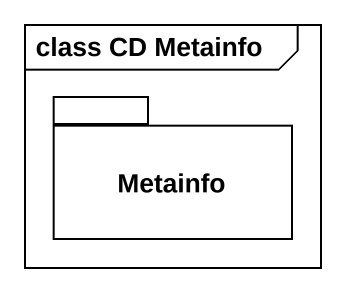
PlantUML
@startuml
mainframe class CD Metainfo
package Metainfo {
}
@enduml
